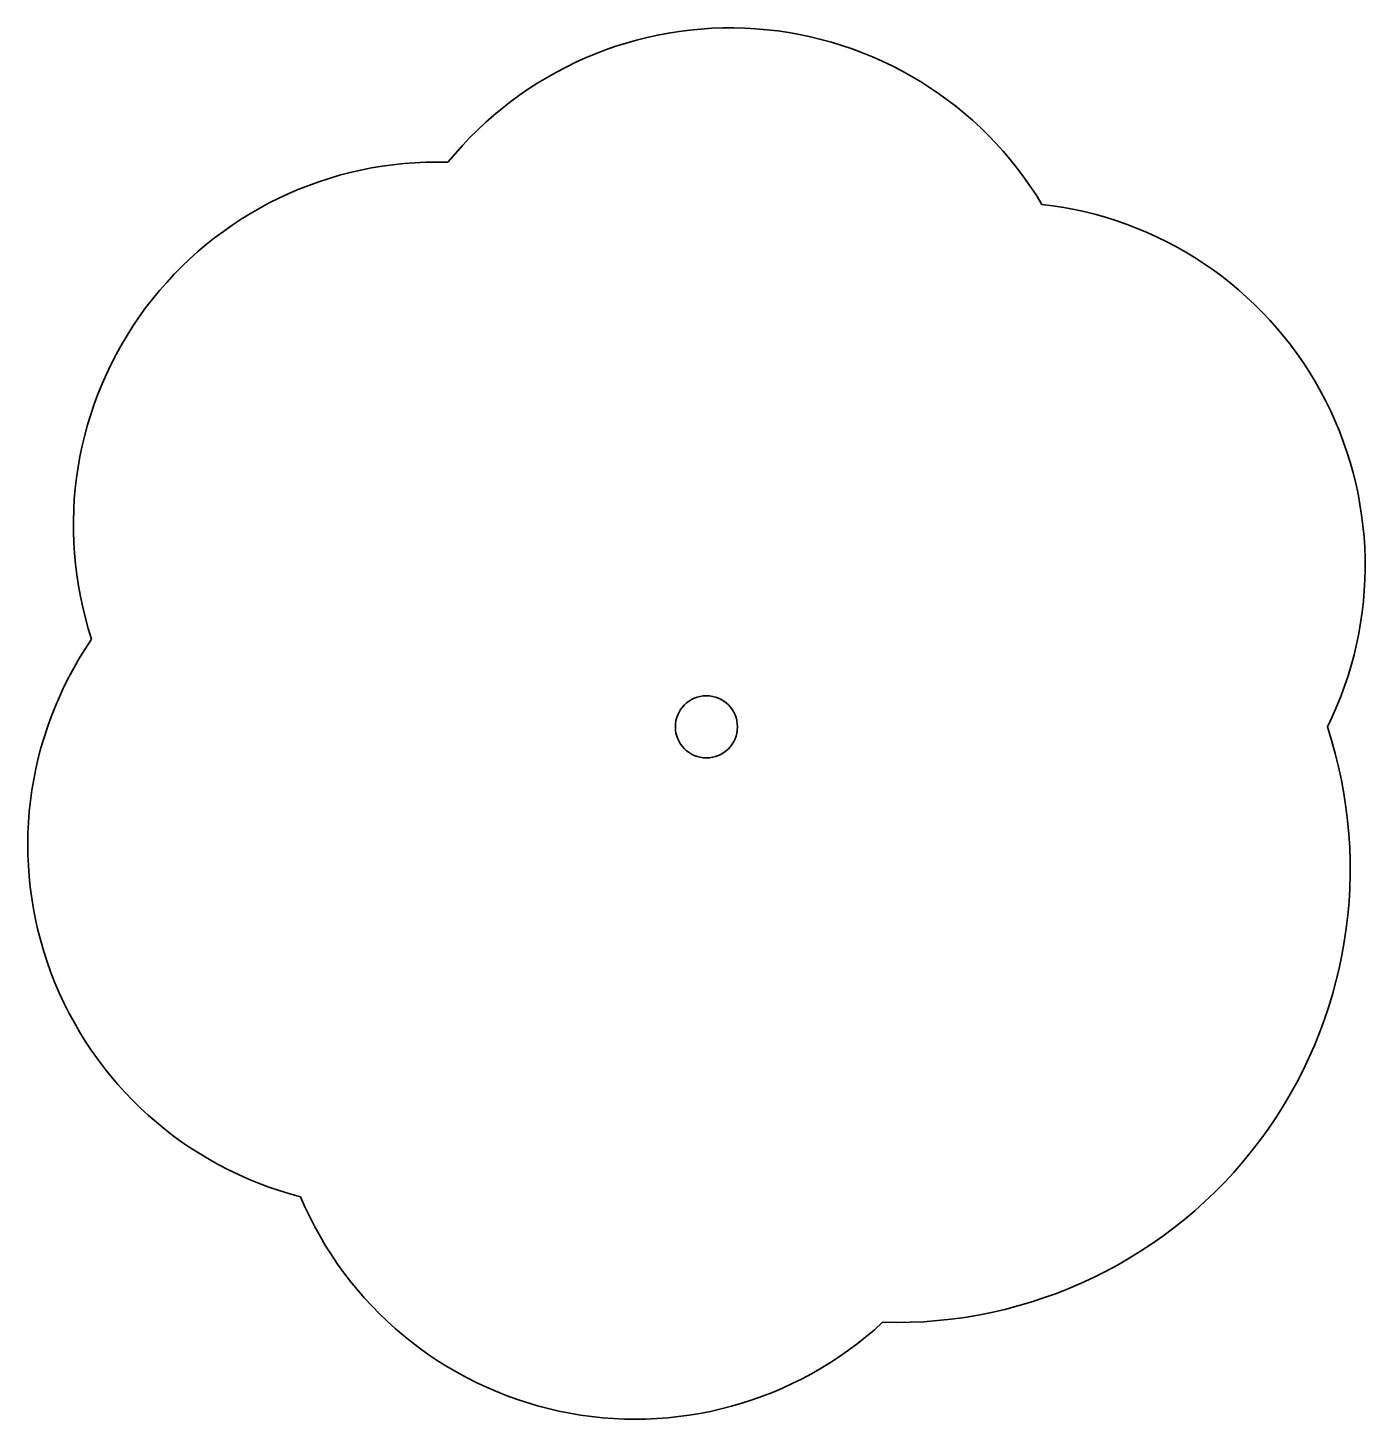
# Model space of a CAD drawing. Extents: x -10.9 to 10.6, y -11.1 to 11.3.
import ezdxf

# ---------------------------------------------------------------- set-up
doc = ezdxf.new("R2010")
doc.units = 0
doc.header["$MEASUREMENT"] = 0
doc.layers.get('0').update_dxf_attribs({"lineweight": 35})

msp = doc.modelspace()

# ---------------------------------------------------------------- linework, layer by layer
msp.add_circle((0, 0), 0.5)
for centre, radius, start, end in [((0.383, 5.405), 5.853, 30.9437, 140.9437), ((-4.341, 3.243), 5.853, 88.2394, 198.2394), ((4.755, 2.598), 5.853, 333.6479, 83.6479), ((-5.075, -1.901), 5.853, 145.5352, 255.5352), ((3.061, -2.287), 7.306, 268.2394, 18.2394), ((-1.142, -5.297), 5.853, 202.831, 312.831)]:
    msp.add_arc(centre, radius, start, end)

doc.saveas('drawing.dxf')
